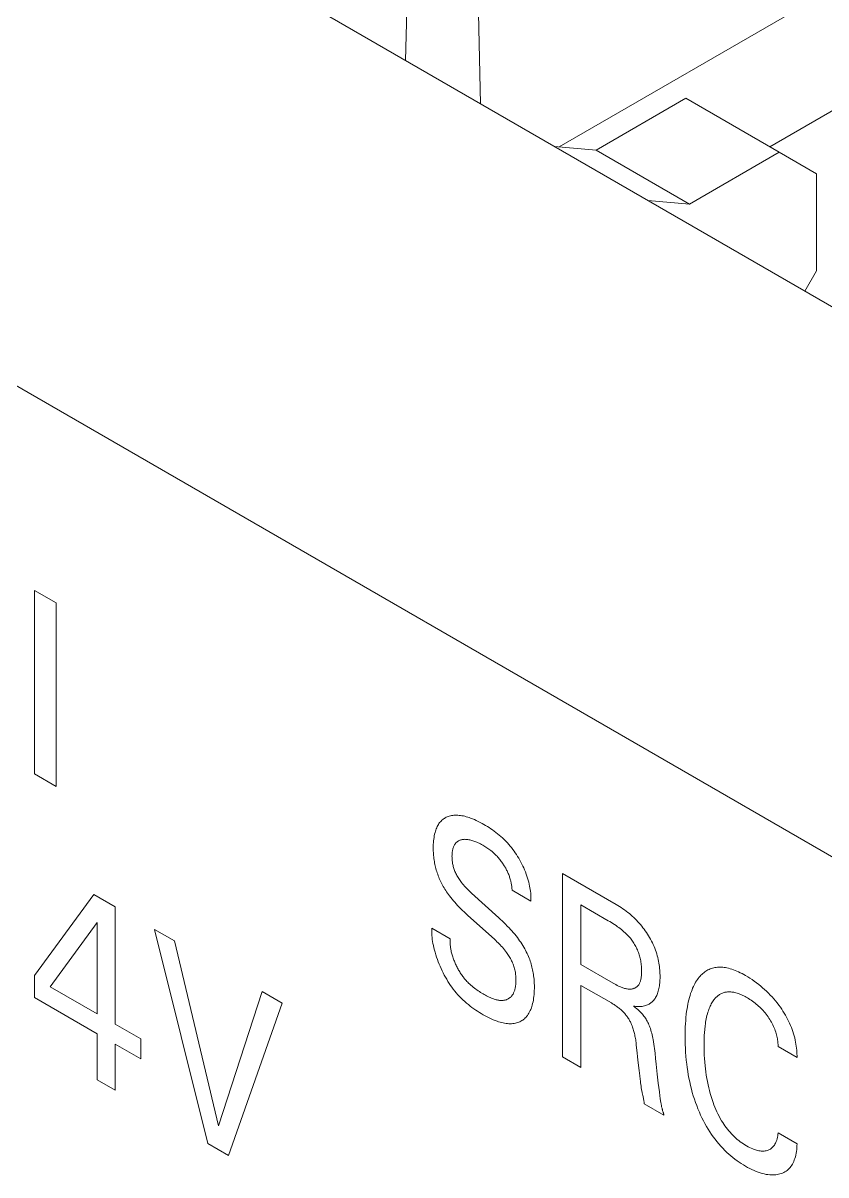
# Model space of a CAD drawing. Header units: inches. Extents: x 67248 to 85686, y -40174 to -31152.
# Drawn here: x 82473.02 to 82479.58, y -33353.74 to -33344.32 of the extents above; entities that cross this region are included whole.
import ezdxf

# ---------------------------------------------------------------- set-up
doc = ezdxf.new("R2010")
doc.units = ezdxf.units.IN
doc.header["$MEASUREMENT"] = 0

# ---------------------------------------------------------------- blocks, each defined once
blk = doc.blocks.new('ET200S')
at = {"lineweight": 0}
for p, q in [((89.7821, 27.8398), (80.412, 33.2495)), ((82.6925, 31.9329), (82.711, 32.7386)), ((86.4405, 32.7724), (83.8539, 31.2791)), ((83.2404, 32.433), (83.2589, 31.6059)), ((87.0247, 32.1893), (85.4497, 31.28)), ((84.8142, 31.6469), (84.1338, 31.2541)), ((84.8142, 31.6469), (85.5213, 31.2386)), ((86.4406, 25.6049), (76.5411, 31.3203)), ((84.1338, 31.2541), (83.8196, 31.2821)), ((84.1338, 31.2541), (84.8409, 30.8458)), ((85.5213, 31.2386), (84.8409, 30.8458)), ((85.5213, 31.2386), (85.8041, 31.0753)), ((85.8041, 30.3405), (85.8041, 31.0753)), ((84.8409, 30.8458), (84.5268, 30.8739)), ((85.8041, 30.3405), (85.7158, 30.1874)), ((79.8821, 26.5336), (79.8821, 27.9216)), ((79.8821, 27.9216), (80.0466, 27.8267)), ((80.0466, 27.8267), (80.0466, 26.4387)), ((80.0466, 26.4387), (79.8821, 26.5336)), ((83.88, 24.3909), (83.88, 25.7789)), ((83.88, 25.7789), (84.2869, 25.544)), ((83.6403, 25.5701), (83.4983, 25.652)), ((79.882, 25.0069), (80.3324, 25.6204)), ((80.3324, 25.6204), (80.4939, 25.5272)), ((83.1913, 25.6296), (83.397, 25.4439)), ((80.4939, 25.5272), (80.4939, 24.6379)), ((83.3666, 25.2785), (83.1609, 25.4642)), ((84.0197, 25.5409), (84.0197, 25.0893)), ((84.2261, 25.4217), (84.0197, 25.5409)), ((80.3571, 25.4085), (80.0015, 24.9222)), ((80.3571, 24.7169), (80.3571, 25.4085)), ((81.1956, 23.734), (80.7901, 25.3562)), ((80.7901, 25.3562), (80.9414, 25.2688)), ((82.8901, 25.3647), (83.0305, 25.2836)), ((80.9414, 25.2688), (81.276, 23.8696)), ((84.0197, 25.0893), (84.263, 24.9488)), ((79.882, 24.8397), (79.882, 25.0069)), ((80.0015, 24.9222), (80.3571, 24.7169)), ((81.276, 23.8696), (81.6062, 24.885)), ((81.6062, 24.885), (81.7576, 24.7976)), ((84.0197, 24.9319), (84.0197, 24.3102)), ((84.25, 24.799), (84.0197, 24.9319)), ((80.3571, 24.5654), (79.882, 24.8397)), ((81.7576, 24.7976), (81.352, 23.6437)), ((80.4939, 24.6379), (80.6873, 24.5263)), ((80.3571, 24.2181), (80.3571, 24.5654)), ((80.6873, 24.5263), (80.6873, 24.3748)), ((80.4939, 24.4864), (80.4939, 24.1391)), ((80.6873, 24.3748), (80.4939, 24.4864)), ((84.4455, 24.4195), (84.439, 24.4813)), ((85.6556, 24.3859), (85.5122, 24.4687)), ((84.0197, 24.3102), (83.88, 24.3909)), ((80.4939, 24.1391), (80.3571, 24.2181)), ((84.6056, 24.1923), (84.6135, 24.1267)), ((84.6256, 24.0432), (84.6206, 24.0758)), ((84.6476, 23.9487), (84.4991, 24.0344)), ((85.5122, 23.8165), (85.6556, 23.7337)), ((81.352, 23.6437), (81.1956, 23.734))]:
    blk.add_line(p, q, dxfattribs=at)
for points in [[(83.6403, 25.5701), (83.6409, 25.5818), (83.6412, 25.5939), (83.641, 25.6061), (83.6404, 25.6186), (83.6393, 25.6312), (83.6379, 25.6441), (83.6361, 25.6571), (83.6339, 25.6702), (83.6314, 25.6835), (83.628, 25.6986), (83.6243, 25.7137), (83.6201, 25.729), (83.6154, 25.7443), (83.6104, 25.7597), (83.6049, 25.775), (83.599, 25.7904), (83.5928, 25.8057), (83.5863, 25.8207), (83.5795, 25.8356), (83.5723, 25.8504), (83.5648, 25.865), (83.557, 25.8795), (83.5489, 25.8938), (83.5405, 25.9079), (83.5319, 25.9218), (83.5229, 25.9354), (83.5137, 25.9488), (83.5043, 25.9618), (83.4946, 25.9745), (83.4847, 25.9869), (83.4745, 25.9989), (83.4629, 26.0119), (83.4511, 26.0244), (83.4391, 26.0365), (83.4269, 26.048), (83.4145, 26.0592), (83.4019, 26.0699), (83.3892, 26.0802), (83.3764, 26.0901), (83.3635, 26.0997), (83.3506, 26.1088), (83.3376, 26.1177), (83.3245, 26.1261), (83.3115, 26.1343), (83.2984, 26.1422), (83.2854, 26.1497), (83.2709, 26.1579), (83.2564, 26.1657), (83.242, 26.1731), (83.2276, 26.18), (83.2133, 26.1865), (83.199, 26.1925), (83.1848, 26.198), (83.1736, 26.202), (83.1624, 26.2056), (83.1513, 26.2088), (83.1403, 26.2117), (83.1294, 26.2142), (83.1185, 26.2162), (83.1078, 26.2179), (83.0972, 26.2191), (83.0873, 26.2198), (83.0776, 26.2201), (83.068, 26.22), (83.0585, 26.2195), (83.0493, 26.2185), (83.0402, 26.2171), (83.0313, 26.2153), (83.0226, 26.213), (83.0149, 26.2104), (83.0074, 26.2076), (83, 26.2043), (82.9929, 26.2006), (82.986, 26.1965), (82.9794, 26.1921), (82.973, 26.1872), (82.9669, 26.182), (82.961, 26.1763), (82.9554, 26.1703), (82.95, 26.1638), (82.945, 26.1569), (82.9402, 26.1496), (82.9358, 26.142), (82.9316, 26.134), (82.9277, 26.1257), (82.9241, 26.1171), (82.9208, 26.1082), (82.9178, 26.099), (82.9151, 26.0896), (82.9121, 26.0776), (82.9095, 26.0652), (82.9073, 26.0525), (82.9055, 26.0395), (82.904, 26.0263), (82.9029, 26.0128), (82.9022, 25.999), (82.9018, 25.9851), (82.9016, 25.9709)], [(83.1913, 25.6296), (83.1835, 25.6368), (83.1756, 25.6441), (83.1679, 25.6516), (83.1602, 25.6593), (83.1525, 25.6672), (83.145, 25.6754), (83.1376, 25.6837), (83.1303, 25.6922), (83.1231, 25.701), (83.1161, 25.71), (83.1092, 25.7193), (83.1042, 25.7263), (83.0994, 25.7336), (83.0946, 25.7409), (83.09, 25.7483), (83.0855, 25.7559), (83.0812, 25.7635), (83.0772, 25.7712), (83.0733, 25.7789), (83.0696, 25.7867), (83.0661, 25.7946), (83.0629, 25.8024), (83.06, 25.8103), (83.0575, 25.8176), (83.0552, 25.8249), (83.0532, 25.8322), (83.0514, 25.8395), (83.0498, 25.8468), (83.0484, 25.854), (83.0472, 25.8611), (83.0461, 25.8682), (83.0453, 25.8753), (83.0446, 25.8823), (83.0441, 25.8892), (83.0438, 25.896), (83.0436, 25.9028), (83.0435, 25.9097), (83.0437, 25.9165), (83.044, 25.9233), (83.0444, 25.9299), (83.045, 25.9363), (83.0458, 25.9427), (83.0468, 25.9489), (83.048, 25.955), (83.0493, 25.9609), (83.0508, 25.9666), (83.0525, 25.9723), (83.0542, 25.9771), (83.056, 25.9819), (83.058, 25.9865), (83.0601, 25.9909), (83.0624, 25.9952), (83.0648, 25.9993), (83.0674, 26.0032), (83.0702, 26.0069), (83.0731, 26.0104), (83.0761, 26.0137), (83.0793, 26.0168), (83.0827, 26.0197), (83.0863, 26.0223), (83.09, 26.0247), (83.0939, 26.0269), (83.0979, 26.0289), (83.102, 26.0307), (83.1062, 26.0322), (83.1105, 26.0335), (83.1149, 26.0347), (83.1194, 26.0356), (83.124, 26.0364), (83.1294, 26.037), (83.135, 26.0374), (83.1406, 26.0376), (83.1463, 26.0375), (83.1521, 26.0372), (83.158, 26.0367), (83.1639, 26.0359), (83.1699, 26.035), (83.1774, 26.0335), (83.185, 26.0318), (83.1927, 26.0297), (83.2004, 26.0274), (83.2081, 26.0248), (83.2159, 26.022), (83.2237, 26.019), (83.2325, 26.0154), (83.2413, 26.0115), (83.2501, 26.0074), (83.2589, 26.003), (83.2678, 25.9983), (83.2766, 25.9935), (83.2854, 25.9884), (83.293, 25.9839), (83.3005, 25.9792), (83.308, 25.9743), (83.3155, 25.9692), (83.3229, 25.9639), (83.3304, 25.9584), (83.3377, 25.9526), (83.3473, 25.9447), (83.3569, 25.9363)], [(82.9016, 25.9709), (82.9018, 25.96), (82.902, 25.949), (82.9025, 25.9379), (82.9032, 25.9267), (82.9041, 25.9154), (82.9052, 25.904), (82.9066, 25.8925), (82.9082, 25.8809), (82.91, 25.8693), (82.9119, 25.8587), (82.914, 25.8481), (82.9163, 25.8375), (82.9189, 25.8268), (82.9216, 25.816), (82.9246, 25.8053), (82.9279, 25.7945), (82.9314, 25.7836), (82.9351, 25.7728), (82.9389, 25.7625), (82.9429, 25.7522), (82.9471, 25.7419), (82.9516, 25.7317), (82.9562, 25.7215), (82.9611, 25.7114), (82.9662, 25.7013), (82.9715, 25.6914), (82.977, 25.6815), (82.9832, 25.6709), (82.9896, 25.6604), (82.9962, 25.6501), (83.0031, 25.6399), (83.01, 25.6299), (83.0172, 25.62), (83.0244, 25.6103), (83.0343, 25.5976), (83.0443, 25.5851), (83.0544, 25.573), (83.0647, 25.561), (83.0752, 25.5493), (83.0857, 25.5378), (83.098, 25.5249), (83.1104, 25.5122), (83.1229, 25.4998), (83.1355, 25.4877), (83.1482, 25.4758), (83.1609, 25.4642)], [(83.3569, 25.9363), (83.3625, 25.9311), (83.3681, 25.9258), (83.3737, 25.9203), (83.3791, 25.9146), (83.3846, 25.9089), (83.39, 25.9028), (83.3954, 25.8967), (83.4007, 25.8904), (83.4059, 25.884), (83.4111, 25.8774), (83.4161, 25.8708), (83.4211, 25.864), (83.4259, 25.8571), (83.4302, 25.8508), (83.4344, 25.8445), (83.4385, 25.838), (83.4425, 25.8315), (83.4464, 25.825), (83.4501, 25.8183), (83.4538, 25.8116), (83.4573, 25.8049), (83.4607, 25.7981), (83.4639, 25.7912), (83.467, 25.7845), (83.4699, 25.7777), (83.4726, 25.7708), (83.4753, 25.764), (83.4778, 25.7571), (83.4801, 25.7503), (83.4823, 25.7434), (83.4844, 25.7366), (83.4863, 25.7297), (83.488, 25.7229), (83.4897, 25.7162), (83.4911, 25.7096), (83.4925, 25.7029), (83.4937, 25.6964), (83.4947, 25.6899), (83.4957, 25.6834), (83.4965, 25.677), (83.4971, 25.6706), (83.4977, 25.6643), (83.4981, 25.6581), (83.4983, 25.652)], [(84.4166, 24.7756), (84.4266, 24.774), (84.4364, 24.7728), (84.4462, 24.7721), (84.4558, 24.7717), (84.465, 24.7718), (84.474, 24.7724), (84.4829, 24.7733), (84.4916, 24.7747), (84.4999, 24.7765), (84.5081, 24.7788), (84.516, 24.7814), (84.5237, 24.7846), (84.5298, 24.7874), (84.5357, 24.7906), (84.5415, 24.7941), (84.5471, 24.7978), (84.5525, 24.8019), (84.5577, 24.8062), (84.5627, 24.8109), (84.5675, 24.8158), (84.5721, 24.8211), (84.5764, 24.8266), (84.5811, 24.8332), (84.5855, 24.8401), (84.5895, 24.8474), (84.5933, 24.855), (84.5968, 24.8629), (84.6001, 24.8711), (84.603, 24.8795), (84.6057, 24.8883), (84.6081, 24.8972), (84.6104, 24.9074), (84.6124, 24.9178), (84.6141, 24.9284), (84.6155, 24.9393), (84.6166, 24.9503), (84.6175, 24.9616), (84.6181, 24.973), (84.6185, 24.9846), (84.6186, 24.9964), (84.6185, 25.009), (84.6181, 25.0218), (84.6175, 25.0347), (84.6166, 25.0478), (84.6154, 25.061), (84.6138, 25.0743), (84.612, 25.0878), (84.6097, 25.1013), (84.6072, 25.115), (84.6043, 25.1288), (84.6009, 25.1427), (84.5973, 25.1567), (84.5932, 25.1708), (84.5887, 25.1848), (84.5839, 25.1989), (84.5786, 25.2129), (84.5729, 25.227), (84.567, 25.2406), (84.5606, 25.2541), (84.554, 25.2675), (84.5469, 25.2808), (84.5396, 25.2939), (84.5319, 25.3069), (84.524, 25.3196), (84.5158, 25.3322), (84.5072, 25.3446), (84.4984, 25.3568), (84.4894, 25.3687), (84.4802, 25.3804), (84.4708, 25.3918), (84.4612, 25.4028), (84.4514, 25.4136), (84.4409, 25.4247), (84.4302, 25.4355), (84.4194, 25.4459), (84.4085, 25.456), (84.3974, 25.4658), (84.3863, 25.4752), (84.3751, 25.4842), (84.3626, 25.4939), (84.3501, 25.5032), (84.3375, 25.5121), (84.3249, 25.5206), (84.3122, 25.5287), (84.2996, 25.5365), (84.2869, 25.544)], [(83.6671, 24.923), (83.6669, 24.9342), (83.6666, 24.9455), (83.6661, 24.9569), (83.6654, 24.9684), (83.6644, 24.98), (83.6633, 24.9917), (83.6618, 25.0035), (83.6602, 25.0154), (83.6582, 25.0274), (83.6562, 25.0382), (83.654, 25.0491), (83.6516, 25.0601), (83.6489, 25.0711), (83.6459, 25.0822), (83.6428, 25.0933), (83.6393, 25.1044), (83.6356, 25.1155), (83.6317, 25.1267), (83.6271, 25.1387), (83.6223, 25.1506), (83.6171, 25.1625), (83.6117, 25.1744), (83.606, 25.1862), (83.6001, 25.1979), (83.5939, 25.2094), (83.5874, 25.2209), (83.5799, 25.2335), (83.5721, 25.2459), (83.564, 25.2581), (83.5558, 25.2701), (83.5473, 25.2819), (83.5386, 25.2935), (83.5284, 25.3066), (83.5181, 25.3194), (83.5075, 25.3319), (83.4968, 25.3441), (83.486, 25.3561), (83.4751, 25.3679), (83.4623, 25.3812), (83.4494, 25.3943), (83.4364, 25.4071), (83.4234, 25.4196), (83.4102, 25.4319), (83.397, 25.4439)], [(84.2261, 25.4217), (84.238, 25.4147), (84.2499, 25.4076), (84.2617, 25.4001), (84.2736, 25.3924), (84.2854, 25.3844), (84.2972, 25.3762), (84.307, 25.369), (84.3168, 25.3617), (84.3265, 25.354), (84.3361, 25.3461), (84.3457, 25.3378), (84.3552, 25.3293), (84.3618, 25.323), (84.3684, 25.3165), (84.3749, 25.3098), (84.3814, 25.303), (84.3877, 25.2959), (84.3939, 25.2886), (84.3999, 25.281), (84.4055, 25.2736), (84.411, 25.2661), (84.4163, 25.2583), (84.4214, 25.2504), (84.4263, 25.2423), (84.431, 25.2341), (84.4355, 25.2258), (84.4397, 25.2174), (84.4438, 25.2089), (84.4477, 25.2), (84.4514, 25.191), (84.4548, 25.182), (84.458, 25.173), (84.4609, 25.1639), (84.4635, 25.1549), (84.4659, 25.1459), (84.4681, 25.137), (84.4701, 25.1282), (84.4721, 25.1178), (84.4738, 25.1076), (84.4753, 25.0975), (84.4765, 25.0875), (84.4774, 25.0776), (84.4781, 25.0678), (84.4786, 25.058), (84.4788, 25.0483), (84.4788, 25.0387), (84.4787, 25.0299), (84.4784, 25.0211), (84.4779, 25.0125), (84.4772, 25.004), (84.4762, 24.9957), (84.475, 24.9876), (84.4736, 24.9797), (84.4724, 24.9743), (84.4711, 24.9691), (84.4696, 24.964), (84.468, 24.9591), (84.4663, 24.9543), (84.4643, 24.9497), (84.4622, 24.9454), (84.46, 24.9412), (84.4575, 24.9372), (84.4549, 24.9334), (84.4521, 24.9299), (84.4491, 24.9266), (84.4459, 24.9235), (84.4426, 24.9207), (84.4391, 24.918), (84.4355, 24.9156), (84.4317, 24.9134), (84.4278, 24.9115), (84.4237, 24.9097), (84.4196, 24.9082), (84.4153, 24.9068), (84.4109, 24.9057), (84.4065, 24.9048), (84.4019, 24.9041), (84.3973, 24.9036), (84.3926, 24.9034), (84.3878, 24.9033), (84.3829, 24.9035), (84.3767, 24.9039), (84.3703, 24.9047), (84.3639, 24.9058), (84.3574, 24.9072), (84.3508, 24.9089), (84.3442, 24.9109), (84.3376, 24.913), (84.3309, 24.9155), (84.3242, 24.9181), (84.314, 24.9224), (84.3038, 24.9271), (84.2936, 24.9321), (84.2834, 24.9375), (84.2732, 24.9431), (84.263, 24.9488)], [(82.8901, 25.3647), (82.8897, 25.3513), (82.8898, 25.3376), (82.8904, 25.3236), (82.8913, 25.3093), (82.8927, 25.2948), (82.8946, 25.28), (82.8968, 25.2651), (82.8994, 25.2499), (82.9024, 25.2347), (82.9063, 25.2173), (82.9106, 25.1998), (82.9154, 25.1822), (82.9207, 25.1645), (82.9264, 25.1468), (82.9325, 25.129), (82.9391, 25.1112), (82.9461, 25.0935), (82.9532, 25.0767), (82.9607, 25.0599), (82.9685, 25.0432), (82.9767, 25.0267), (82.9852, 25.0103), (82.9941, 24.9942), (83.0032, 24.9783), (83.0127, 24.9626), (83.0225, 24.9472), (83.0326, 24.9321), (83.043, 24.9174), (83.0536, 24.903), (83.0646, 24.889), (83.0758, 24.8754), (83.0881, 24.8612), (83.1008, 24.8476), (83.1136, 24.8344), (83.1267, 24.8217), (83.14, 24.8095), (83.1535, 24.7977), (83.1672, 24.7864), (83.1809, 24.7755), (83.1948, 24.765), (83.2088, 24.7549), (83.2228, 24.7453), (83.2368, 24.736), (83.2509, 24.7271), (83.2649, 24.7185), (83.2789, 24.7103), (83.2942, 24.7018), (83.3094, 24.6936), (83.3245, 24.686), (83.3396, 24.6788), (83.3546, 24.6722), (83.3695, 24.6661), (83.3844, 24.6606), (83.396, 24.6567), (83.4076, 24.6532), (83.4191, 24.6502), (83.4305, 24.6476), (83.4418, 24.6454), (83.453, 24.6437), (83.464, 24.6425), (83.4749, 24.6418), (83.485, 24.6416), (83.495, 24.6419), (83.5048, 24.6427), (83.5143, 24.6439), (83.5237, 24.6457), (83.5329, 24.6479), (83.5418, 24.6507), (83.5505, 24.6539), (83.558, 24.6572), (83.5654, 24.6609), (83.5725, 24.6651), (83.5793, 24.6696), (83.586, 24.6744), (83.5924, 24.6797), (83.5985, 24.6854), (83.6044, 24.6914), (83.61, 24.6978), (83.6153, 24.7046), (83.6211, 24.7129), (83.6265, 24.7217), (83.6315, 24.731), (83.6361, 24.7407), (83.6404, 24.7507), (83.6444, 24.7611), (83.6479, 24.7719), (83.6512, 24.783), (83.6541, 24.7943), (83.657, 24.8075), (83.6596, 24.821), (83.6617, 24.8349), (83.6635, 24.849), (83.6649, 24.8633), (83.6659, 24.8779), (83.6666, 24.8928), (83.667, 24.9078), (83.6671, 24.923)], [(83.1692, 24.9491), (83.1628, 24.9555), (83.1565, 24.9621), (83.1503, 24.9688), (83.1442, 24.9758), (83.1392, 24.9818), (83.1342, 24.9879), (83.1294, 24.9942), (83.1246, 25.0005), (83.1199, 25.007), (83.1153, 25.0136), (83.1108, 25.0203), (83.1064, 25.0271), (83.102, 25.0341), (83.0978, 25.041), (83.0937, 25.0481), (83.0896, 25.0553), (83.0857, 25.0625), (83.0819, 25.0698), (83.0782, 25.0771), (83.0746, 25.0845), (83.0711, 25.092), (83.0677, 25.0994), (83.0645, 25.1069), (83.0614, 25.1145), (83.0582, 25.1226), (83.0551, 25.1307), (83.0522, 25.1388), (83.0495, 25.1469), (83.0469, 25.155), (83.0445, 25.1631), (83.0422, 25.1711), (83.0401, 25.1792), (83.0382, 25.1871), (83.0365, 25.1951), (83.0349, 25.2029), (83.0337, 25.2096), (83.0327, 25.2161), (83.0318, 25.2226), (83.031, 25.2291), (83.0304, 25.2355), (83.0299, 25.2418), (83.0295, 25.248), (83.0293, 25.2542), (83.0293, 25.2603), (83.0294, 25.2663), (83.0296, 25.2721), (83.03, 25.2779), (83.0305, 25.2836)], [(83.3666, 25.2785), (83.3751, 25.2708), (83.3835, 25.2628), (83.392, 25.2547), (83.4003, 25.2464), (83.4086, 25.2379), (83.4168, 25.2291), (83.4249, 25.2202), (83.4328, 25.211), (83.4407, 25.2015), (83.4483, 25.1918), (83.4559, 25.1818), (83.4613, 25.1743), (83.4666, 25.1666), (83.4718, 25.1588), (83.4768, 25.1509), (83.4816, 25.1429), (83.4863, 25.1348), (83.4908, 25.1266), (83.495, 25.1183), (83.499, 25.11), (83.5028, 25.1017), (83.5063, 25.0933), (83.5095, 25.085), (83.5125, 25.076), (83.5153, 25.067), (83.5177, 25.0581), (83.5198, 25.0491), (83.5216, 25.0402), (83.5231, 25.0314), (83.5244, 25.0226), (83.5255, 25.0138), (83.5263, 25.0051), (83.5269, 24.9965), (83.5273, 24.988), (83.5276, 24.9793), (83.5276, 24.9707), (83.5275, 24.9622), (83.5272, 24.9539), (83.5267, 24.9457), (83.526, 24.9377), (83.5251, 24.9298), (83.5239, 24.9221), (83.5226, 24.9145), (83.5213, 24.9085), (83.5199, 24.9027), (83.5183, 24.897), (83.5165, 24.8914), (83.5146, 24.886), (83.5126, 24.8808), (83.5104, 24.8757), (83.508, 24.8709), (83.5054, 24.8662), (83.5026, 24.8617), (83.4997, 24.8575), (83.4968, 24.8536), (83.4937, 24.8499), (83.4904, 24.8464), (83.487, 24.8431), (83.4835, 24.84), (83.4798, 24.8371), (83.476, 24.8344), (83.472, 24.8318), (83.468, 24.8295), (83.4638, 24.8274), (83.4595, 24.8255), (83.4551, 24.8238), (83.4506, 24.8222), (83.4461, 24.8209), (83.4414, 24.8198), (83.4366, 24.8189), (83.4318, 24.8182), (83.4269, 24.8177), (83.4219, 24.8174), (83.4169, 24.8174), (83.4106, 24.8176), (83.4041, 24.8181), (83.3976, 24.8189), (83.391, 24.82), (83.3844, 24.8214), (83.3777, 24.8231), (83.3709, 24.825), (83.364, 24.8271), (83.3571, 24.8295), (83.3502, 24.8321), (83.3415, 24.8357), (83.3326, 24.8395), (83.3238, 24.8437), (83.3149, 24.8481), (83.3059, 24.8527), (83.2969, 24.8575), (83.2879, 24.8626), (83.2789, 24.8677), (83.2695, 24.8733), (83.2601, 24.8791), (83.2507, 24.885), (83.2414, 24.8911), (83.232, 24.8975), (83.2228, 24.904), (83.2136, 24.9109), (83.2045, 24.9179), (83.1955, 24.9253), (83.1866, 24.9329), (83.1778, 24.9408), (83.1692, 24.9491)], [(85.6556, 24.3859), (85.6556, 24.3997), (85.6553, 24.4138), (85.6545, 24.4281), (85.6534, 24.4427), (85.6518, 24.4575), (85.6499, 24.4724), (85.6475, 24.4876), (85.6448, 24.5029), (85.6416, 24.5183), (85.6379, 24.534), (85.6338, 24.5499), (85.6292, 24.5658), (85.6242, 24.5817), (85.6187, 24.5976), (85.6128, 24.6135), (85.6064, 24.6294), (85.5996, 24.6451), (85.5922, 24.6609), (85.5844, 24.6766), (85.5761, 24.6921), (85.5675, 24.7074), (85.5585, 24.7226), (85.5492, 24.7375), (85.5395, 24.7521), (85.5296, 24.7666), (85.5176, 24.783), (85.5054, 24.7991), (85.4928, 24.8148), (85.48, 24.83), (85.4669, 24.8448), (85.4535, 24.8591), (85.4393, 24.8737), (85.4248, 24.8878), (85.4102, 24.9014), (85.3954, 24.9145), (85.3805, 24.9271), (85.3654, 24.9391), (85.3489, 24.9518), (85.3323, 24.9639), (85.3156, 24.9754), (85.2989, 24.9864), (85.2821, 24.9968), (85.2653, 25.0067), (85.2522, 25.014), (85.2392, 25.0209), (85.2262, 25.0275), (85.2132, 25.0337), (85.2003, 25.0395), (85.1874, 25.0449), (85.1745, 25.0498), (85.1618, 25.0542), (85.1491, 25.0582), (85.1365, 25.0616), (85.1241, 25.0644), (85.1136, 25.0664), (85.1032, 25.0679), (85.093, 25.069), (85.0828, 25.0698), (85.0728, 25.0701), (85.063, 25.0699), (85.0533, 25.0694), (85.0438, 25.0684), (85.0344, 25.067), (85.0252, 25.0652), (85.0162, 25.0629), (85.0075, 25.0602), (84.9985, 25.0569), (84.9898, 25.0532), (84.9813, 25.049), (84.9731, 25.0444), (84.9651, 25.0394), (84.9573, 25.034), (84.9498, 25.0282), (84.9425, 25.0221), (84.9354, 25.0156), (84.9285, 25.0088), (84.9219, 25.0016), (84.9155, 24.9942), (84.9082, 24.985), (84.9012, 24.9754), (84.8946, 24.9655), (84.8882, 24.9552), (84.8821, 24.9445), (84.8763, 24.9336), (84.8708, 24.9223), (84.8656, 24.9107), (84.8606, 24.8988), (84.856, 24.8867), (84.8505, 24.8713), (84.8455, 24.8555), (84.8408, 24.8393), (84.8366, 24.8228), (84.8326, 24.806), (84.8291, 24.7889), (84.8258, 24.7716), (84.8229, 24.754), (84.8202, 24.7361), (84.8173, 24.7129), (84.8148, 24.6894), (84.8127, 24.6656), (84.8111, 24.6415), (84.8099, 24.6171), (84.809, 24.5924), (84.8085, 24.5676), (84.8083, 24.5425)], [(84.9568, 24.5988), (84.9599, 24.6267), (84.9617, 24.6401), (84.9637, 24.6532), (84.966, 24.6662), (84.9684, 24.679), (84.9711, 24.6916), (84.9741, 24.704), (84.9773, 24.7162), (84.9808, 24.7281), (84.9845, 24.7398), (84.9877, 24.7489), (84.9911, 24.7578), (84.9947, 24.7666), (84.9985, 24.7751), (85.0025, 24.7834), (85.0066, 24.7915), (85.011, 24.7994), (85.0157, 24.807), (85.0205, 24.8143), (85.0256, 24.8214), (85.0297, 24.8268), (85.034, 24.832), (85.0385, 24.837), (85.0431, 24.8418), (85.0479, 24.8464), (85.0528, 24.8508), (85.0578, 24.8549), (85.063, 24.8588), (85.0684, 24.8624), (85.0739, 24.8658), (85.0796, 24.8688), (85.0855, 24.8716), (85.0915, 24.8741), (85.0973, 24.8762), (85.1033, 24.878), (85.1094, 24.8795), (85.1156, 24.8807), (85.1219, 24.8817), (85.1284, 24.8824), (85.1349, 24.8828), (85.1416, 24.883), (85.1484, 24.8828), (85.1552, 24.8824), (85.1621, 24.8818), (85.1691, 24.8808), (85.1762, 24.8796), (85.1846, 24.8779), (85.193, 24.8758), (85.2015, 24.8733), (85.21, 24.8706), (85.2186, 24.8675), (85.2273, 24.8641), (85.236, 24.8604), (85.2447, 24.8564), (85.2535, 24.8522), (85.2622, 24.8477), (85.271, 24.843), (85.2798, 24.838), (85.2896, 24.8321), (85.2995, 24.826), (85.3093, 24.8195), (85.3192, 24.8127), (85.3289, 24.8056), (85.3387, 24.7981), (85.3475, 24.7909), (85.3564, 24.7834), (85.3651, 24.7756), (85.3738, 24.7674), (85.3824, 24.759), (85.3908, 24.7503), (85.3987, 24.7416), (85.4065, 24.7327), (85.4142, 24.7235), (85.4217, 24.7141), (85.429, 24.7045), (85.4362, 24.6946), (85.443, 24.6847), (85.4496, 24.6746), (85.4559, 24.6644), (85.462, 24.654), (85.4678, 24.6434), (85.4733, 24.6328), (85.4784, 24.622), (85.4831, 24.6113), (85.4874, 24.6006), (85.4914, 24.5898), (85.495, 24.579), (85.4983, 24.5682), (85.5012, 24.5574), (85.5038, 24.5467), (85.5057, 24.5376), (85.5073, 24.5286), (85.5088, 24.5197), (85.5099, 24.5108), (85.5109, 24.5021), (85.5116, 24.4935), (85.512, 24.4851), (85.5122, 24.4768), (85.5122, 24.4687)], [(84.25, 24.799), (84.2568, 24.795), (84.2635, 24.7909), (84.2703, 24.7867), (84.277, 24.7823), (84.2837, 24.7777), (84.2905, 24.773), (84.2972, 24.7681), (84.3038, 24.763), (84.3094, 24.7585), (84.315, 24.7539), (84.3206, 24.7492), (84.3261, 24.7443), (84.3315, 24.7392), (84.3369, 24.734), (84.3423, 24.7286), (84.3475, 24.723), (84.3521, 24.718), (84.3565, 24.7128), (84.3609, 24.7075), (84.3652, 24.702), (84.3694, 24.6965), (84.3734, 24.6908), (84.3773, 24.685), (84.3811, 24.679), (84.3846, 24.6732), (84.3879, 24.6673), (84.3911, 24.6614), (84.3942, 24.6553), (84.3971, 24.6492), (84.3999, 24.6431), (84.4025, 24.6369), (84.4051, 24.6307), (84.4075, 24.6246), (84.4105, 24.6163), (84.4134, 24.608), (84.416, 24.5997), (84.4185, 24.5914), (84.4208, 24.5832), (84.4229, 24.575), (84.4249, 24.5668), (84.4268, 24.5586), (84.4289, 24.5488), (84.4308, 24.539), (84.4325, 24.5293), (84.4341, 24.5196), (84.4355, 24.5099), (84.4368, 24.5003), (84.438, 24.4908), (84.439, 24.4813)], [(84.6056, 24.1923), (84.5977, 24.2603), (84.5895, 24.3358), (84.5853, 24.3774), (84.581, 24.419), (84.5791, 24.436), (84.577, 24.453), (84.5748, 24.4701), (84.5723, 24.4873), (84.5696, 24.5046), (84.5665, 24.5219), (84.5642, 24.5337), (84.5617, 24.5455), (84.5589, 24.5574), (84.5559, 24.5693), (84.5527, 24.5812), (84.5491, 24.5933), (84.5452, 24.6054), (84.542, 24.6147), (84.5386, 24.6239), (84.5349, 24.6332), (84.5309, 24.6424), (84.5267, 24.6515), (84.5221, 24.6605), (84.5172, 24.6693), (84.5125, 24.677), (84.5076, 24.6846), (84.5024, 24.692), (84.4971, 24.6991), (84.4916, 24.7061), (84.4851, 24.7137), (84.4785, 24.7211), (84.4718, 24.7281), (84.4649, 24.735), (84.458, 24.7415), (84.4498, 24.7489), (84.4415, 24.756), (84.4332, 24.7628), (84.4249, 24.7693), (84.4166, 24.7756)], [(85.5122, 23.8165), (85.511, 23.8048), (85.5093, 23.7933), (85.5072, 23.7822), (85.5047, 23.7714), (85.5017, 23.761), (85.4982, 23.751), (85.4952, 23.7435), (85.4919, 23.7364), (85.4882, 23.7296), (85.4843, 23.7232), (85.4801, 23.7171), (85.4755, 23.7114), (85.4707, 23.7062), (85.4656, 23.7015), (85.4602, 23.6972), (85.4546, 23.6934), (85.4487, 23.6899), (85.4426, 23.6869), (85.4362, 23.6843), (85.4297, 23.6821), (85.4225, 23.6803), (85.4152, 23.6789), (85.4077, 23.6779), (85.4001, 23.6774), (85.3922, 23.6773), (85.3843, 23.6777), (85.3759, 23.6786), (85.3673, 23.6799), (85.3586, 23.6817), (85.3499, 23.6839), (85.341, 23.6865), (85.3321, 23.6895), (85.3205, 23.6939), (85.3087, 23.699), (85.2969, 23.7046), (85.2851, 23.7107), (85.2732, 23.7173), (85.2614, 23.7244), (85.2496, 23.7319), (85.2379, 23.7398), (85.2262, 23.7483), (85.2145, 23.7572), (85.203, 23.7666), (85.1915, 23.7765), (85.1802, 23.7869), (85.1691, 23.7978), (85.1588, 23.8085), (85.1487, 23.8197), (85.1387, 23.8313), (85.1291, 23.8433), (85.1196, 23.8555), (85.1104, 23.8682), (85.1015, 23.881), (85.0929, 23.8942), (85.0846, 23.9075), (85.0749, 23.9243), (85.0656, 23.9413), (85.0569, 23.9586), (85.0486, 23.976), (85.0407, 23.9936), (85.0333, 24.0112), (85.0264, 24.0289), (85.0198, 24.0466), (85.0121, 24.0689), (85.005, 24.091), (84.9984, 24.1132), (84.9924, 24.1352), (84.987, 24.1571), (84.982, 24.179), (84.9769, 24.2036), (84.9723, 24.2281), (84.9684, 24.2524), (84.9649, 24.2765), (84.9619, 24.3005), (84.9593, 24.3242), (84.9568, 24.3512), (84.9549, 24.3779), (84.9534, 24.4044), (84.9524, 24.4306), (84.9519, 24.4566), (84.9517, 24.4824), (84.9519, 24.5062), (84.9525, 24.5298), (84.9535, 24.5531), (84.9549, 24.5761), (84.9568, 24.5988)], [(84.8083, 24.5425), (84.8086, 24.5139), (84.8092, 24.485), (84.8104, 24.4558), (84.812, 24.4264), (84.8142, 24.3967), (84.817, 24.3668), (84.8203, 24.3366), (84.8238, 24.3099), (84.8278, 24.2831), (84.8323, 24.256), (84.8374, 24.2288), (84.843, 24.2015), (84.8493, 24.1739), (84.8563, 24.1463), (84.8631, 24.1214), (84.8704, 24.0965), (84.8784, 24.0715), (84.8869, 24.0465), (84.896, 24.0215), (84.9058, 23.9966), (84.9162, 23.9717), (84.9259, 23.95), (84.9361, 23.9284), (84.9468, 23.907), (84.9579, 23.8858), (84.9696, 23.8648), (84.9819, 23.8442), (84.9946, 23.8239), (85.0078, 23.804), (85.0211, 23.7852), (85.0348, 23.7669), (85.0489, 23.749), (85.0633, 23.7317), (85.0781, 23.7149), (85.0932, 23.6986), (85.1086, 23.683), (85.1241, 23.668), (85.1394, 23.6541), (85.1548, 23.6408), (85.1704, 23.6281), (85.186, 23.616), (85.2018, 23.6044), (85.2176, 23.5934), (85.2335, 23.5829), (85.2494, 23.573), (85.2653, 23.5636), (85.2816, 23.5544), (85.298, 23.5457), (85.3143, 23.5377), (85.3305, 23.5303), (85.3467, 23.5235), (85.3628, 23.5174), (85.3776, 23.5124), (85.3924, 23.5081), (85.407, 23.5044), (85.4214, 23.5015), (85.4356, 23.4992), (85.4497, 23.4977), (85.4612, 23.4971), (85.4725, 23.497), (85.4836, 23.4974), (85.4945, 23.4984), (85.5052, 23.4999), (85.5157, 23.5019), (85.526, 23.5045), (85.5358, 23.5077), (85.5455, 23.5113), (85.5548, 23.5156), (85.5638, 23.5204), (85.5724, 23.5257), (85.5807, 23.5317), (85.5886, 23.5383), (85.596, 23.5455), (85.603, 23.5532), (85.6094, 23.5615), (85.6155, 23.5703), (85.6211, 23.5797), (85.6263, 23.5895), (85.631, 23.5999), (85.6353, 23.6107), (85.6393, 23.6219), (85.643, 23.6345), (85.6463, 23.6476), (85.6491, 23.6611), (85.6513, 23.675), (85.6531, 23.6892), (85.6544, 23.7038), (85.6553, 23.7186), (85.6556, 23.7337)], [(84.4455, 24.4195), (84.4484, 24.393), (84.4514, 24.3665), (84.4607, 24.2868)], [(84.4607, 24.2868), (84.4652, 24.247), (84.4681, 24.2212)], [(84.4681, 24.2212), (84.4696, 24.2082), (84.4712, 24.1953), (84.473, 24.1825), (84.4748, 24.1696), (84.4769, 24.1568), (84.4791, 24.1441), (84.4816, 24.1315), (84.483, 24.1249), (84.4844, 24.1182), (84.4889, 24.0982)], [(84.4889, 24.0982), (84.4904, 24.0915), (84.4918, 24.0847), (84.4932, 24.0778), (84.4945, 24.0709), (84.4957, 24.0638), (84.4968, 24.0567), (84.4977, 24.0494), (84.4985, 24.042), (84.4991, 24.0344)], [(84.6206, 24.0758), (84.6176, 24.0963), (84.6162, 24.1064), (84.6148, 24.1166), (84.6135, 24.1267)], [(84.6379, 23.9861), (84.6369, 23.9894), (84.636, 23.9926), (84.6351, 23.9958), (84.6336, 24.0016), (84.6322, 24.0075), (84.6309, 24.0134), (84.6297, 24.0194), (84.6286, 24.0253), (84.6275, 24.0313), (84.6265, 24.0373), (84.6256, 24.0432)], [(84.6476, 23.9487), (84.6469, 23.9524), (84.6462, 23.956), (84.6454, 23.9596), (84.6446, 23.963), (84.6437, 23.9664), (84.6428, 23.9698), (84.6418, 23.9731), (84.6409, 23.9764), (84.6379, 23.9861)]]:
    blk.add_lwpolyline(points, dxfattribs=at)

msp = doc.modelspace()

# ---------------------------------------------------------------- block references
at = {"xscale": 1.08, "yscale": 1.08, "zscale": 1.08}
msp.add_blockref('ET200S', (82386.8397, -33379.1174, 0.3325), dxfattribs=at)

doc.saveas('drawing.dxf')
